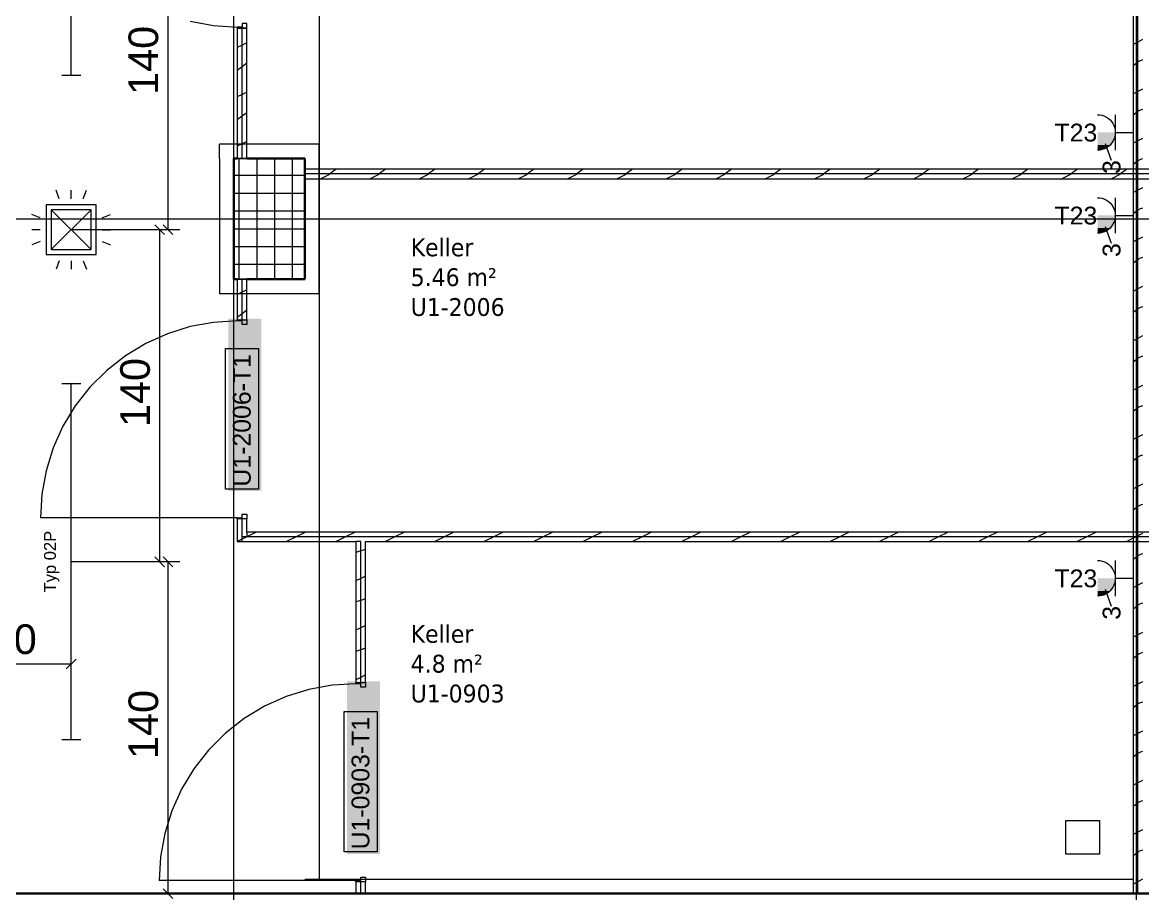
# Model space of a CAD drawing. Extents: x -1132 to 613, y -179 to 712.
# Drawn here: x -120.4 to -26, y 211.6 to 285 of the extents above; entities that cross this region are included whole.
import ezdxf
from ezdxf.lldxf.tags import DXFTag

# ---------------------------------------------------------------- set-up
doc = ezdxf.new("R2010")
doc.units = 0
doc.layers.get('0').update_dxf_attribs({"lineweight": 13})
for name, color, linetype, lineweight in [('A-AREA-____-IDEN', 7, 'Continuous', 5), ('A-DOOR-____-IDEN', 7, 'Continuous', 5), ('A-DOOR-FRAM-MCUT', 7, 'Continuous', 9), ('A-DOOR-OPNG-OTLN', 7, 'Continuous', 9), ('A-FLOR-____-OVHD', 7, 'Strichpunkt - Fein', 9), ('A-WALL-____-MCUT', 7, 'Continuous', 35), ('A-WALL-____-PATT', 7, 'Continuous', 35), ('A-WALL-FNSH-MCUT', 7, 'Continuous', 35), ('S-COLS-____-MCUT', 7, 'Continuous', 35), ('S-COLS-____-OTLN', 7, 'Continuous', 9), ('S-GRID-____-OTLN', 7, 'Continuous', 5)]:
    doc.layers.add(name, color=color, linetype=linetype, lineweight=lineweight)
for name, color, linetype, lineweight, true_color in [('A-DETL-____-OTLN', 5, 'Continuous', 9, 0x0000ff), ('EL01_VVV_Mass', 7, 'Continuous', 13, 0xb2b200), ('EL01_WAN_Kraft', 1, 'Continuous', 13, 0xff0000), ('EL01_WAN_Leuchten', 7, 'Continuous', 13, 0x0080ff), ('EL01_WAN_Leuchtentyp', 7, 'Continuous', 13, 0x0099ff), ('EL01_WAN_Licht', 7, 'Continuous', 13, 0x0080ff)]:
    doc.layers.add(name, color=color, linetype=linetype, lineweight=lineweight, true_color=true_color)
doc.styles.get("Standard").update_dxf_attribs({"font": 'arial.ttf'})
tags = doc.linetypes.add('_Rasterlinie_', pattern=[0.375, 0.2, -0.05, 0.075, -0.05]).pattern_tags.tags
tags[10:11] = [DXFTag(74, 4), DXFTag(75, 0), DXFTag(340, '0'), DXFTag(46, 1.0), DXFTag(50, 0.0), DXFTag(44, 0.0), DXFTag(45, 0.0)]
tags[8:9] = [DXFTag(74, 4), DXFTag(75, 0), DXFTag(340, '0'), DXFTag(46, 1.0), DXFTag(50, 0.0), DXFTag(44, 0.0), DXFTag(45, 0.0)]
tags[6:7] = [DXFTag(74, 4), DXFTag(75, 0), DXFTag(340, '0'), DXFTag(46, 1.0), DXFTag(50, 0.0), DXFTag(44, 0.0), DXFTag(45, 0.0)]
tags[4:5] = [DXFTag(74, 4), DXFTag(75, 0), DXFTag(340, '0'), DXFTag(46, 1.0), DXFTag(50, 0.0), DXFTag(44, 0.0), DXFTag(45, 0.0)]
tags = doc.linetypes.add('_Strichliert - Fein_', pattern=[0.15, 0.1, -0.05]).pattern_tags.tags
tags[6:7] = [DXFTag(74, 4), DXFTag(75, 0), DXFTag(340, '0'), DXFTag(46, 1.0), DXFTag(50, 0.0), DXFTag(44, 0.0), DXFTag(45, 0.0)]
tags[4:5] = [DXFTag(74, 4), DXFTag(75, 0), DXFTag(340, '0'), DXFTag(46, 1.0), DXFTag(50, 0.0), DXFTag(44, 0.0), DXFTag(45, 0.0)]
tags = doc.linetypes.add('Strichpunkt - Fein', pattern=[0.2, 0.1, -0.05, 0, -0.05]).pattern_tags.tags
tags[10:11] = [DXFTag(74, 4), DXFTag(75, 0), DXFTag(340, '0'), DXFTag(46, 1.0), DXFTag(50, 0.0), DXFTag(44, 0.0), DXFTag(45, 0.0)]
tags[8:9] = [DXFTag(74, 4), DXFTag(75, 0), DXFTag(340, '0'), DXFTag(46, 1.0), DXFTag(50, 0.0), DXFTag(44, 0.0), DXFTag(45, 0.0)]
tags[6:7] = [DXFTag(74, 4), DXFTag(75, 0), DXFTag(340, '0'), DXFTag(46, 1.0), DXFTag(50, 0.0), DXFTag(44, 0.0), DXFTag(45, 0.0)]
tags[4:5] = [DXFTag(74, 4), DXFTag(75, 0), DXFTag(340, '0'), DXFTag(46, 1.0), DXFTag(50, 0.0), DXFTag(44, 0.0), DXFTag(45, 0.0)]

# ---------------------------------------------------------------- blocks, each defined once
blk = doc.blocks.new('Referenz-A0UJ2V7QXE', base_point=(-1140.157, -173.774))
at = {"layer": 'A-DETL-____-OTLN', "color": 0, "linetype": '_Strichliert - Fein_', "ltscale": 0.13}
blk.add_line((-103.787, 273.564), (-103.787, 274.764), dxfattribs=at)
at = {"layer": 'A-DOOR-____-IDEN', "color": 0, "linetype": 'Continuous', "ltscale": 0.13}
for p, q in [((-103.278, 245.681), (-103.278, 257.521)), ((-103.278, 257.521), (-100.498, 257.521)), ((-100.498, 257.521), (-100.498, 245.681)), ((-100.498, 245.681), (-103.278, 245.681)), ((-93.278, 215.09), (-93.278, 226.93)), ((-93.278, 226.93), (-90.498, 226.93)), ((-90.498, 226.93), (-90.498, 215.09)), ((-90.498, 215.09), (-93.278, 215.09))]:
    blk.add_line(p, q, dxfattribs=at)
at = {"layer": 'A-DOOR-____-IDEN', "color": 7, "linetype": 'Continuous', "ltscale": 0.13, "true_color": 0xffffff}
for points in [[(-103.034, 245.506), (-100.275, 245.506), (-103.034, 260.045)], [(-100.275, 245.506), (-103.034, 260.045), (-100.275, 260.045)], [(-93.034, 214.915), (-90.275, 214.915), (-93.034, 229.454)], [(-90.275, 214.915), (-93.034, 229.454), (-90.275, 229.454)]]:
    blk.add_solid(points, dxfattribs=at)
at = {"layer": 'A-DOOR-FRAM-MCUT', "color": 0, "linetype": 'Continuous', "ltscale": 0.13}
for p, q in [((-102.287, 284.636), (-102.287, 284.536)), ((-101.887, 284.636), (-102.287, 284.636)), ((-102.287, 284.536), (-101.487, 284.536)), ((-101.487, 284.936), (-101.887, 284.936)), ((-101.887, 284.936), (-101.887, 284.636)), ((-101.487, 284.536), (-101.487, 284.936)), ((-102.287, 259.955), (-101.487, 259.955)), ((-102.287, 259.855), (-102.287, 259.955)), ((-101.887, 259.855), (-102.287, 259.855)), ((-101.887, 259.555), (-101.887, 259.855)), ((-101.487, 259.955), (-101.487, 259.555)), ((-101.487, 259.555), (-101.887, 259.555)), ((-102.287, 243.255), (-101.887, 243.255)), ((-102.287, 243.155), (-102.287, 243.255)), ((-101.487, 243.155), (-102.287, 243.155)), ((-101.887, 243.555), (-101.487, 243.555)), ((-101.887, 243.255), (-101.887, 243.555)), ((-101.487, 243.555), (-101.487, 243.155)), ((-92.287, 229.364), (-91.487, 229.364)), ((-92.287, 229.264), (-92.287, 229.364)), ((-91.887, 229.264), (-92.287, 229.264)), ((-91.887, 228.964), (-91.887, 229.264)), ((-91.487, 228.964), (-91.887, 228.964)), ((-91.487, 229.364), (-91.487, 228.964)), ((-92.287, 212.664), (-91.887, 212.664)), ((-92.287, 212.564), (-92.287, 212.664)), ((-91.487, 212.564), (-92.287, 212.564)), ((-91.887, 212.964), (-91.487, 212.964)), ((-91.887, 212.664), (-91.887, 212.964)), ((-91.487, 212.964), (-91.487, 212.564))]:
    blk.add_line(p, q, dxfattribs=at)
at = {"layer": 'A-DOOR-OPNG-OTLN', "color": 0, "linetype": 'Continuous', "ltscale": 0.13}
for p, q in [((-106.259, 285.119), (-104.288, 284.758)), ((-104.288, 284.758), (-102.287, 284.636)), ((-104.288, 259.734), (-106.259, 259.372)), ((-102.287, 259.855), (-104.288, 259.734)), ((-108.173, 258.776), (-110.001, 257.953)), ((-106.259, 259.372), (-108.173, 258.776)), ((-110.001, 257.953), (-111.717, 256.916)), ((-111.717, 256.916), (-113.295, 255.68)), ((-113.295, 255.68), (-114.712, 254.262)), ((-114.712, 254.262), (-115.948, 252.685)), ((-115.948, 252.685), (-116.985, 250.969)), ((-116.985, 250.969), (-117.808, 249.141)), ((-117.808, 249.141), (-118.404, 247.227)), ((-118.404, 247.227), (-118.766, 245.256)), ((-118.766, 245.256), (-118.887, 243.255)), ((-102.287, 243.255), (-118.887, 243.255)), ((-96.259, 228.781), (-98.173, 228.185)), ((-94.288, 229.143), (-96.259, 228.781)), ((-92.287, 229.264), (-94.288, 229.143)), ((-98.173, 228.185), (-100.001, 227.362)), ((-100.001, 227.362), (-101.717, 226.325)), ((-101.717, 226.325), (-103.295, 225.089)), ((-103.295, 225.089), (-104.712, 223.672)), ((-104.712, 223.672), (-105.948, 222.094)), ((-105.948, 222.094), (-106.985, 220.378)), ((-106.985, 220.378), (-107.808, 218.55)), ((-107.808, 218.55), (-108.404, 216.636)), ((-108.404, 216.636), (-108.766, 214.665)), ((-108.766, 214.665), (-108.887, 212.664)), ((-92.287, 212.664), (-108.887, 212.664))]:
    blk.add_line(p, q, dxfattribs=at)
at = {"layer": 'A-FLOR-____-OVHD', "color": 0, "linetype": 'Strichpunkt - Fein', "ltscale": 0.13}
for p, q in [((-95.387, 357.163), (-95.387, 212.764)), ((-95.387, 274.764), (-103.787, 274.764)), ((-95.387, 262.164), (-95.387, 274.764)), ((-103.787, 273.564), (-103.787, 262.164)), ((-103.787, 262.164), (-95.387, 262.164)), ((-26.787, 212.764), (-96.587, 212.764))]:
    blk.add_line(p, q, dxfattribs=at)
at = {"layer": 'A-WALL-____-MCUT', "color": 0, "linetype": 'Continuous', "lineweight": 9, "ltscale": 0.13}
for p, q in [((-26.387, 211.564), (-26.387, 357.163)), ((-101.887, 273.564), (-101.887, 284.536)), ((-102.287, 273.564), (-101.487, 273.564)), ((52.913, 272.246), (-96.587, 272.246)), ((-101.487, 263.364), (-102.287, 263.364)), ((-101.887, 259.955), (-101.887, 263.364)), ((-101.887, 241.255), (-101.887, 243.155)), ((-101.487, 242.055), (-101.487, 241.655)), ((52.913, 241.655), (-101.887, 241.655)), ((-91.887, 241.255), (-92.287, 241.255)), ((-91.887, 229.364), (-91.887, 241.255)), ((-91.887, 211.564), (-91.887, 212.564))]:
    blk.add_line(p, q, dxfattribs=at)
at = {"layer": 'A-WALL-____-MCUT', "color": 0, "linetype": 'Continuous', "ltscale": 0.35}
for p, q in [((-91.487, 211.564), (-126.287, 211.564)), ((123.113, 211.564), (-91.487, 211.564))]:
    blk.add_line(p, q, dxfattribs=at)
at = {"layer": 'A-WALL-____-PATT', "color": 0, "linetype": 'Continuous', "lineweight": 9, "ltscale": 0.13}
for p, q in [((-101.487, 283.308), (-101.887, 283.108)), ((-26.387, 283.374), (-26.787, 283.174)), ((-25.987, 283.574), (-26.387, 283.374)), ((-101.887, 283.108), (-102.287, 282.908)), ((-101.487, 281.579), (-101.887, 281.279)), ((-26.387, 281.677), (-26.787, 281.377)), ((-26.286, 281.753), (-26.387, 281.677)), ((-25.987, 281.857), (-26.255, 281.768)), ((-101.887, 281.279), (-102.287, 280.979)), ((-101.887, 278.943), (-102.287, 278.743)), ((-101.487, 279.143), (-101.887, 278.943)), ((-26.387, 279.209), (-26.787, 279.009)), ((-25.987, 279.409), (-26.387, 279.209)), ((-26.285, 277.588), (-26.387, 277.512)), ((-25.987, 277.693), (-26.255, 277.603)), ((-101.887, 277.114), (-102.287, 276.814)), ((-101.487, 277.414), (-101.887, 277.114)), ((-26.387, 277.512), (-26.787, 277.212)), ((-101.887, 274.778), (-102.287, 274.578)), ((-101.487, 274.978), (-101.887, 274.778)), ((-26.387, 275.044), (-26.787, 274.844)), ((-25.987, 275.244), (-26.387, 275.044)), ((-26.387, 273.347), (-26.787, 273.047)), ((-26.285, 273.423), (-26.387, 273.347)), ((-25.987, 273.528), (-26.255, 273.439)), ((-94.531, 272.209), (-95.257, 271.846)), ((-94.495, 272.246), (-94.596, 272.17)), ((-93.962, 272.646), (-94.495, 272.246)), ((-90.366, 272.209), (-91.092, 271.846)), ((-90.33, 272.246), (-90.43, 272.17)), ((-89.797, 272.646), (-90.33, 272.246)), ((-86.201, 272.209), (-86.927, 271.846)), ((-86.165, 272.246), (-86.265, 272.171)), ((-85.632, 272.646), (-86.165, 272.246)), ((-82.036, 272.209), (-82.762, 271.846)), ((-82, 272.246), (-82.1, 272.171)), ((-81.467, 272.646), (-82, 272.246)), ((-77.871, 272.209), (-78.598, 271.846)), ((-77.835, 272.246), (-77.934, 272.171)), ((-77.302, 272.646), (-77.835, 272.246)), ((-73.706, 272.209), (-74.433, 271.846)), ((-73.67, 272.246), (-73.769, 272.171)), ((-73.137, 272.646), (-73.67, 272.246)), ((-69.541, 272.209), (-70.268, 271.846)), ((-69.505, 272.246), (-69.604, 272.172)), ((-68.972, 272.646), (-69.505, 272.246)), ((-65.377, 272.209), (-66.103, 271.846)), ((-65.34, 272.246), (-65.438, 272.172)), ((-64.807, 272.646), (-65.34, 272.246)), ((-61.212, 272.209), (-61.938, 271.846)), ((-61.175, 272.246), (-61.273, 272.172)), ((-60.642, 272.646), (-61.175, 272.246)), ((-57.047, 272.209), (-57.773, 271.846)), ((-57.01, 272.246), (-57.108, 272.172)), ((-56.477, 272.646), (-57.01, 272.246)), ((-52.882, 272.209), (-53.608, 271.846)), ((-52.845, 272.246), (-52.943, 272.173)), ((-52.312, 272.646), (-52.845, 272.246)), ((-48.717, 272.209), (-49.443, 271.846)), ((-48.68, 272.246), (-48.777, 272.173)), ((-48.147, 272.646), (-48.68, 272.246)), ((-44.552, 272.209), (-45.278, 271.846)), ((-44.515, 272.246), (-44.612, 272.173)), ((-43.982, 272.646), (-44.515, 272.246)), ((-40.387, 272.209), (-41.113, 271.846)), ((-40.35, 272.246), (-40.447, 272.173)), ((-39.817, 272.646), (-40.35, 272.246)), ((-36.222, 272.209), (-36.948, 271.846)), ((-36.185, 272.246), (-36.281, 272.174)), ((-35.652, 272.646), (-36.185, 272.246)), ((-32.057, 272.209), (-32.784, 271.846)), ((-32.02, 272.246), (-32.116, 272.174)), ((-31.487, 272.646), (-32.02, 272.246)), ((-27.892, 272.209), (-28.619, 271.846)), ((-27.855, 272.246), (-27.951, 272.174)), ((-27.322, 272.646), (-27.855, 272.246)), ((-25.987, 271.079), (-26.387, 270.879)), ((-26.387, 270.879), (-26.787, 270.679)), ((-26.387, 269.182), (-26.787, 268.882)), ((-26.284, 269.259), (-26.387, 269.182)), ((-25.987, 269.363), (-26.254, 269.274)), ((-26.387, 266.714), (-26.787, 266.514)), ((-25.987, 266.914), (-26.387, 266.714)), ((-26.387, 265.017), (-26.787, 264.717)), ((-26.284, 265.094), (-26.387, 265.017)), ((-25.987, 265.198), (-26.254, 265.109)), ((-101.487, 262.483), (-101.887, 262.283)), ((-26.387, 262.549), (-26.787, 262.349)), ((-25.987, 262.749), (-26.387, 262.549)), ((-101.887, 262.283), (-102.287, 262.083)), ((-101.487, 260.754), (-101.887, 260.454)), ((-26.387, 260.852), (-26.787, 260.552)), ((-26.283, 260.93), (-26.387, 260.852)), ((-25.987, 261.034), (-26.254, 260.945)), ((-101.887, 260.454), (-102.287, 260.154)), ((-26.387, 258.384), (-26.787, 258.184)), ((-25.987, 258.584), (-26.387, 258.384)), ((-25.987, 256.869), (-26.254, 256.78)), ((-26.387, 256.687), (-26.787, 256.387)), ((-26.283, 256.765), (-26.387, 256.687)), ((-26.387, 254.219), (-26.787, 254.019)), ((-25.987, 254.419), (-26.387, 254.219)), ((-26.387, 252.522), (-26.787, 252.222)), ((-26.282, 252.6), (-26.387, 252.522)), ((-25.987, 252.704), (-26.254, 252.615)), ((-25.987, 250.255), (-26.387, 250.055)), ((-26.387, 250.055), (-26.787, 249.855)), ((-26.387, 248.357), (-26.787, 248.057)), ((-26.282, 248.436), (-26.387, 248.357)), ((-25.987, 248.54), (-26.253, 248.451)), ((-26.387, 245.89), (-26.787, 245.69)), ((-25.987, 246.09), (-26.387, 245.89)), ((-26.387, 244.192), (-26.787, 243.892)), ((-26.281, 244.271), (-26.387, 244.192)), ((-25.987, 244.375), (-26.253, 244.286)), ((-100.695, 242.055), (-101.487, 241.659)), ((-96.53, 242.055), (-97.33, 241.655)), ((-92.366, 242.055), (-93.166, 241.655)), ((-88.201, 242.055), (-89.001, 241.655)), ((-84.036, 242.055), (-84.836, 241.655)), ((-79.871, 242.055), (-80.671, 241.655)), ((-75.706, 242.055), (-76.506, 241.655)), ((-71.541, 242.055), (-72.341, 241.655)), ((-67.376, 242.055), (-68.176, 241.655)), ((-63.211, 242.055), (-64.011, 241.655)), ((-59.046, 242.055), (-59.846, 241.655)), ((-54.881, 242.055), (-55.681, 241.655)), ((-50.716, 242.055), (-51.516, 241.655)), ((-46.552, 242.055), (-47.352, 241.655)), ((-42.387, 242.055), (-43.187, 241.655)), ((-38.222, 242.055), (-39.022, 241.655)), ((-34.057, 242.055), (-34.857, 241.655)), ((-29.892, 242.055), (-30.692, 241.655)), ((-26.387, 241.725), (-26.787, 241.525)), ((-25.987, 241.925), (-26.387, 241.725)), ((-101.887, 241.459), (-102.287, 241.259)), ((-101.495, 241.655), (-101.887, 241.459)), ((-101.487, 241.659), (-101.495, 241.655)), ((-97.33, 241.655), (-98.13, 241.255)), ((-93.166, 241.655), (-93.966, 241.255)), ((-89.001, 241.655), (-89.801, 241.255)), ((-84.836, 241.655), (-85.636, 241.255)), ((-80.671, 241.655), (-81.471, 241.255)), ((-76.506, 241.655), (-77.306, 241.255)), ((-72.341, 241.655), (-73.141, 241.255)), ((-68.176, 241.655), (-68.976, 241.255)), ((-64.011, 241.655), (-64.811, 241.255)), ((-59.846, 241.655), (-60.646, 241.255)), ((-55.681, 241.655), (-56.481, 241.255)), ((-51.516, 241.655), (-52.316, 241.255)), ((-47.352, 241.655), (-48.152, 241.255)), ((-43.187, 241.655), (-43.987, 241.255)), ((-39.022, 241.655), (-39.822, 241.255)), ((-34.857, 241.655), (-35.657, 241.255)), ((-30.692, 241.655), (-31.492, 241.255)), ((-26.787, 241.525), (-27.327, 241.255)), ((-91.887, 240.455), (-92.287, 240.322)), ((-91.487, 240.589), (-91.887, 240.455)), ((-26.387, 240.027), (-26.787, 239.727)), ((-26.281, 240.106), (-26.387, 240.027)), ((-25.987, 240.21), (-26.253, 240.121)), ((-91.887, 238.129), (-92.287, 237.929)), ((-91.487, 238.329), (-91.887, 238.129)), ((-26.387, 237.56), (-26.787, 237.36)), ((-25.987, 237.76), (-26.387, 237.56)), ((-91.887, 236.291), (-92.287, 236.157)), ((-91.487, 236.424), (-91.887, 236.291)), ((-25.987, 236.045), (-26.253, 235.957)), ((-26.387, 235.862), (-26.787, 235.562)), ((-26.28, 235.942), (-26.387, 235.862)), ((-91.487, 234.164), (-91.887, 233.964)), ((-91.887, 233.964), (-92.287, 233.764)), ((-26.387, 233.395), (-26.787, 233.195)), ((-25.987, 233.595), (-26.387, 233.395)), ((-91.487, 232.259), (-91.887, 232.126)), ((-91.887, 232.126), (-92.287, 231.992)), ((-26.387, 231.697), (-26.787, 231.397)), ((-26.28, 231.777), (-26.387, 231.697)), ((-25.987, 231.881), (-26.253, 231.792)), ((-91.887, 229.799), (-92.287, 229.599)), ((-91.487, 229.999), (-91.887, 229.799)), ((-25.987, 229.43), (-26.387, 229.23)), ((-26.387, 229.23), (-26.787, 229.03)), ((-26.279, 227.612), (-26.387, 227.532)), ((-25.987, 227.716), (-26.252, 227.627)), ((-26.387, 227.532), (-26.787, 227.232)), ((-26.387, 225.065), (-26.787, 224.865)), ((-25.987, 225.265), (-26.387, 225.065)), ((-26.387, 223.367), (-26.787, 223.067)), ((-26.279, 223.448), (-26.387, 223.367)), ((-25.987, 223.551), (-26.252, 223.463)), ((-25.987, 221.1), (-26.387, 220.9)), ((-26.387, 220.9), (-26.787, 220.7)), ((-26.387, 219.202), (-26.787, 218.902)), ((-26.278, 219.283), (-26.387, 219.202)), ((-25.987, 219.387), (-26.252, 219.298)), ((-26.387, 216.735), (-26.787, 216.535)), ((-25.987, 216.935), (-26.387, 216.735)), ((-26.387, 215.037), (-26.787, 214.737)), ((-26.278, 215.119), (-26.387, 215.037)), ((-25.987, 215.222), (-26.252, 215.133)), ((-26.387, 212.57), (-26.787, 212.37)), ((-25.987, 212.77), (-26.387, 212.57))]:
    blk.add_line(p, q, dxfattribs=at)
at = {"layer": 'A-WALL-FNSH-MCUT', "color": 0, "linetype": 'Continuous', "lineweight": 9, "ltscale": 0.13}
for p, q in [((-26.787, 357.163), (-26.787, 211.564)), ((-102.287, 284.536), (-102.287, 273.564)), ((-101.487, 284.536), (-102.287, 284.536)), ((-101.487, 273.564), (-101.487, 284.536)), ((52.913, 272.646), (-96.587, 272.646)), ((-96.587, 272.646), (-96.587, 271.846)), ((-96.587, 271.846), (52.913, 271.846)), ((-102.287, 263.364), (-102.287, 259.955)), ((-101.487, 259.955), (-101.487, 263.364)), ((-102.287, 259.955), (-101.487, 259.955)), ((-102.287, 243.155), (-102.287, 241.255)), ((-101.487, 243.155), (-102.287, 243.155)), ((-101.487, 242.055), (-101.487, 243.155)), ((52.913, 242.055), (-101.487, 242.055)), ((-102.287, 241.255), (-92.287, 241.255)), ((-92.287, 241.255), (-92.287, 229.364)), ((-91.487, 241.255), (52.913, 241.255)), ((-91.487, 229.364), (-91.487, 241.255)), ((-92.287, 229.364), (-91.487, 229.364)), ((-92.287, 212.564), (-92.287, 211.564)), ((-91.487, 212.564), (-92.287, 212.564)), ((-91.487, 211.564), (-91.487, 212.564))]:
    blk.add_line(p, q, dxfattribs=at)
at = {"layer": 'S-COLS-____-MCUT', "color": 0, "linetype": 'Continuous', "ltscale": 0.35}
for p, q in [((-102.287, 273.564), (-102.587, 273.564)), ((-102.587, 273.564), (-102.587, 263.364)), ((-96.587, 273.564), (-101.487, 273.564)), ((-96.587, 263.364), (-96.587, 273.564)), ((-102.587, 263.364), (-102.287, 263.364)), ((-101.487, 263.364), (-96.587, 263.364))]:
    blk.add_line(p, q, dxfattribs=at)
at = {"layer": 'S-COLS-____-OTLN', "color": 0, "linetype": 'Continuous', "ltscale": 0.13}
for p, q in [((-101.887, 273.564), (-102.287, 273.564)), ((-102.126, 263.364), (-102.126, 273.564)), ((-101.487, 273.564), (-101.887, 273.564)), ((-100.626, 263.364), (-100.626, 273.564)), ((-99.126, 263.364), (-99.126, 273.564)), ((-97.626, 263.364), (-97.626, 273.564)), ((-102.587, 272.133), (-96.587, 272.133)), ((-102.587, 270.633), (-96.587, 270.633)), ((-102.587, 269.133), (-96.587, 269.133)), ((-102.587, 267.633), (-96.587, 267.633)), ((-102.587, 266.133), (-96.587, 266.133)), ((-102.587, 264.633), (-96.587, 264.633)), ((-102.287, 263.364), (-101.887, 263.364)), ((-101.887, 263.364), (-101.487, 263.364))]:
    blk.add_line(p, q, dxfattribs=at)
at = {"layer": 'S-GRID-____-OTLN', "color": 0, "linetype": '_Rasterlinie_', "ltscale": 0.13}
for p, q in [((-102.587, 173.564), (-102.587, 357.163)), ((-26.487, 173.564), (-26.487, 357.163)), ((-164.287, 268.464), (174.71, 268.464))]:
    blk.add_line(p, q, dxfattribs=at)
at = {"layer": 'A-AREA-____-IDEN', "color": 0, "linetype": 'Continuous', "ltscale": 0.13, "char_height": 1.5, "attachment_point": 1}
for s, insert in [('{\\W0.9;\\fVerdana;Keller}', (-87.674, 266.806)), ('{\\W0.9;\\fVerdana;5.46 m²}', (-87.674, 264.293)), ('{\\W0.9;\\fVerdana;U1-2006}', (-87.674, 261.779)), ('{\\W0.9;\\fVerdana;Keller}', (-87.674, 234.215)), ('{\\W0.9;\\fVerdana;4.8 m²}', (-87.674, 231.702)), ('{\\W0.9;\\fVerdana;U1-0903}', (-87.674, 229.188))]:
    blk.add_mtext(s, dxfattribs=dict(at, insert=insert))
at = {"layer": 'A-DOOR-____-IDEN', "color": 0, "linetype": 'Continuous', "ltscale": 0.13, "char_height": 1.5, "attachment_point": 1, "rotation": 90}
for s, insert in [('{\\fArial;U1-2006-T1}', (-102.659, 245.881)), ('{\\fArial;U1-0903-T1}', (-92.659, 215.29))]:
    blk.add_mtext(s, dxfattribs=dict(at, insert=insert))
blk = doc.blocks.new('Maß-A0UJ2VAKXE', base_point=(-126.698, 211.564))
at = {"color": 0, "lineweight": -2}
for p, q in [((-116.285, 229.933), (-116.285, 239.537)), ((-125.871, 231.346), (-126.698, 230.519)), ((-126.285, 231.933), (-126.285, 211.564)), ((-115.871, 231.346), (-116.698, 230.519)), ((-126.285, 230.933), (-116.285, 230.933))]:
    blk.add_line(p, q, dxfattribs=at)
at = {"color": 0, "lineweight": -2, "insert": (-123.071, 234.266), "char_height": 2.5, "attachment_point": 1}
blk.add_mtext('{\\fArial;50}', dxfattribs=at)
blk = doc.blocks.new('Steckdose T23_ AP_ 3-fach-A0UJ2VB8XE', base_point=(-33.417, 265.246))
at = {"color": 0, "lineweight": -2}
for p, q in [((-29.785, 270.246), (-29.589, 270.233)), ((-29.589, 270.233), (-29.397, 270.194)), ((-29.397, 270.194), (-29.211, 270.131)), ((-29.211, 270.131), (-29.035, 270.045)), ((-29.035, 270.045), (-28.872, 269.936)), ((-28.285, 270.246), (-28.285, 267.246)), ((-28.872, 269.936), (-28.724, 269.806)), ((-28.724, 269.806), (-28.595, 269.659)), ((-28.595, 269.659), (-28.486, 269.496)), ((-28.486, 269.496), (-28.399, 269.32)), ((-28.399, 269.32), (-28.336, 269.134)), ((-28.336, 269.134), (-28.298, 268.941)), ((-28.399, 268.172), (-28.486, 267.996)), ((-28.336, 268.357), (-28.399, 268.172)), ((-28.298, 268.55), (-28.336, 268.357)), ((-28.298, 268.941), (-28.285, 268.746)), ((-28.285, 268.746), (-28.298, 268.55)), ((-28.285, 268.746), (-26.785, 268.746)), ((-29.589, 267.258), (-29.785, 267.246)), ((-29.397, 267.297), (-29.589, 267.258)), ((-29.211, 267.36), (-29.397, 267.297)), ((-29.035, 267.447), (-29.211, 267.36)), ((-29.138, 267.819), (-28.63, 266.403)), ((-28.872, 267.556), (-29.035, 267.447)), ((-28.724, 267.685), (-28.872, 267.556)), ((-28.595, 267.832), (-28.724, 267.685)), ((-28.486, 267.996), (-28.595, 267.832))]:
    blk.add_line(p, q, dxfattribs=at)
for points in [[(-28.336, 268.357), (-29.785, 268.357), (-28.285, 268.746)], [(-29.785, 268.357), (-28.285, 268.746), (-29.785, 268.746)], [(-28.486, 267.996), (-29.785, 267.996), (-28.336, 268.357)], [(-29.785, 267.996), (-28.336, 268.357), (-29.785, 268.357)], [(-28.724, 267.685), (-29.785, 267.685), (-28.486, 267.996)], [(-29.785, 267.685), (-28.486, 267.996), (-29.785, 267.996)], [(-29.035, 267.447), (-29.785, 267.447), (-28.724, 267.685)], [(-29.785, 267.447), (-28.724, 267.685), (-29.785, 267.685)], [(-29.397, 267.297), (-29.785, 267.297), (-29.035, 267.447)], [(-29.785, 267.297), (-29.035, 267.447), (-29.785, 267.447)], [(-29.785, 267.246), (-29.397, 267.297), (-29.785, 267.297)]]:
    blk.add_solid(points, dxfattribs=at)
at = {"color": 0, "lineweight": -2, "insert": (-33.417, 269.487), "char_height": 1.5, "attachment_point": 1}
blk.add_mtext('{\\fArial;T23}', dxfattribs=at)
at = {"color": 0, "lineweight": -2, "insert": (-29.354, 265.246), "char_height": 1.5, "attachment_point": 1, "rotation": 90}
blk.add_mtext('{\\fArial;3}', dxfattribs=at)
blk = doc.blocks.new('Steckdose T23_ AP_ 3-fach-A0UJ2VEMXE', base_point=(-33.417, 272.246))
at = {"color": 0, "lineweight": -2}
for p, q in [((-29.785, 277.246), (-29.589, 277.233)), ((-29.589, 277.233), (-29.397, 277.194)), ((-29.397, 277.194), (-29.211, 277.131)), ((-29.211, 277.131), (-29.035, 277.045)), ((-29.035, 277.045), (-28.872, 276.936)), ((-28.872, 276.936), (-28.724, 276.806)), ((-28.724, 276.806), (-28.595, 276.659)), ((-28.595, 276.659), (-28.486, 276.496)), ((-28.285, 277.246), (-28.285, 274.246)), ((-28.486, 276.496), (-28.399, 276.32)), ((-28.399, 276.32), (-28.336, 276.134)), ((-28.336, 276.134), (-28.298, 275.941)), ((-28.298, 275.941), (-28.285, 275.746)), ((-28.285, 275.746), (-28.298, 275.55)), ((-28.285, 275.746), (-26.785, 275.746)), ((-29.138, 274.819), (-28.63, 273.403)), ((-28.595, 274.832), (-28.724, 274.685)), ((-28.486, 274.996), (-28.595, 274.832)), ((-28.399, 275.172), (-28.486, 274.996)), ((-28.336, 275.357), (-28.399, 275.172)), ((-28.298, 275.55), (-28.336, 275.357)), ((-29.589, 274.258), (-29.785, 274.246)), ((-29.397, 274.297), (-29.589, 274.258)), ((-29.211, 274.36), (-29.397, 274.297)), ((-29.035, 274.447), (-29.211, 274.36)), ((-28.872, 274.556), (-29.035, 274.447)), ((-28.724, 274.685), (-28.872, 274.556))]:
    blk.add_line(p, q, dxfattribs=at)
for points in [[(-28.336, 275.357), (-29.785, 275.357), (-28.285, 275.746)], [(-29.785, 275.357), (-28.285, 275.746), (-29.785, 275.746)], [(-28.486, 274.996), (-29.785, 274.996), (-28.336, 275.357)], [(-29.785, 274.996), (-28.336, 275.357), (-29.785, 275.357)], [(-28.724, 274.685), (-29.785, 274.685), (-28.486, 274.996)], [(-29.785, 274.685), (-28.486, 274.996), (-29.785, 274.996)], [(-29.035, 274.447), (-29.785, 274.447), (-28.724, 274.685)], [(-29.785, 274.447), (-28.724, 274.685), (-29.785, 274.685)], [(-29.397, 274.297), (-29.785, 274.297), (-29.035, 274.447)], [(-29.785, 274.297), (-29.035, 274.447), (-29.785, 274.447)], [(-29.785, 274.246), (-29.397, 274.297), (-29.785, 274.297)]]:
    blk.add_solid(points, dxfattribs=at)
at = {"color": 0, "lineweight": -2, "insert": (-33.417, 276.487), "char_height": 1.5, "attachment_point": 1}
blk.add_mtext('{\\fArial;T23}', dxfattribs=at)
at = {"color": 0, "lineweight": -2, "insert": (-29.354, 272.246), "char_height": 1.5, "attachment_point": 1, "rotation": 90}
blk.add_mtext('{\\fArial;3}', dxfattribs=at)
blk = doc.blocks.new('Bodendose (multi) UP-A0UJ2VFUXE', base_point=(-32.465, 214.894))
at = {"color": 0, "lineweight": -2}
for p, q in [((-32.465, 217.734), (-29.625, 217.734)), ((-32.465, 214.894), (-32.465, 217.734)), ((-29.625, 217.734), (-29.625, 214.894)), ((-29.625, 214.894), (-32.465, 214.894))]:
    blk.add_line(p, q, dxfattribs=at)
blk = doc.blocks.new('Steckdose T23_ AP_ 3-fach-A0UJ2VG2XE', base_point=(-33.417, 234.655))
at = {"color": 0, "lineweight": -2}
for p, q in [((-29.785, 239.655), (-29.589, 239.642)), ((-29.589, 239.642), (-29.397, 239.604)), ((-29.397, 239.604), (-29.211, 239.54)), ((-29.211, 239.54), (-29.035, 239.454)), ((-29.035, 239.454), (-28.872, 239.345)), ((-28.872, 239.345), (-28.724, 239.215)), ((-28.724, 239.215), (-28.595, 239.068)), ((-28.595, 239.068), (-28.486, 238.905)), ((-28.486, 238.905), (-28.399, 238.729)), ((-28.285, 239.655), (-28.285, 236.655)), ((-28.399, 238.729), (-28.336, 238.543)), ((-28.336, 238.543), (-28.298, 238.35)), ((-28.298, 237.959), (-28.336, 237.766)), ((-28.298, 238.35), (-28.285, 238.155)), ((-28.285, 238.155), (-28.298, 237.959)), ((-28.285, 238.155), (-26.785, 238.155)), ((-29.138, 237.229), (-28.63, 235.812)), ((-28.724, 237.094), (-28.872, 236.965)), ((-28.595, 237.242), (-28.724, 237.094)), ((-28.486, 237.405), (-28.595, 237.242)), ((-28.399, 237.581), (-28.486, 237.405)), ((-28.336, 237.766), (-28.399, 237.581)), ((-29.589, 236.667), (-29.785, 236.655)), ((-29.397, 236.706), (-29.589, 236.667)), ((-29.211, 236.769), (-29.397, 236.706)), ((-29.035, 236.856), (-29.211, 236.769)), ((-28.872, 236.965), (-29.035, 236.856))]:
    blk.add_line(p, q, dxfattribs=at)
for points in [[(-28.336, 237.766), (-29.785, 237.766), (-28.285, 238.155)], [(-29.785, 237.766), (-28.285, 238.155), (-29.785, 238.155)], [(-28.486, 237.405), (-29.785, 237.405), (-28.336, 237.766)], [(-29.785, 237.405), (-28.336, 237.766), (-29.785, 237.766)], [(-28.724, 237.094), (-29.785, 237.094), (-28.486, 237.405)], [(-29.785, 237.094), (-28.486, 237.405), (-29.785, 237.405)], [(-29.035, 236.856), (-29.785, 236.856), (-28.724, 237.094)], [(-29.785, 236.856), (-28.724, 237.094), (-29.785, 237.094)], [(-29.397, 236.706), (-29.785, 236.706), (-29.035, 236.856)], [(-29.785, 236.706), (-29.035, 236.856), (-29.785, 236.856)], [(-29.785, 236.655), (-29.397, 236.706), (-29.785, 236.706)]]:
    blk.add_solid(points, dxfattribs=at)
at = {"color": 0, "lineweight": -2, "insert": (-33.417, 238.896), "char_height": 1.5, "attachment_point": 1}
blk.add_mtext('{\\fArial;T23}', dxfattribs=at)
at = {"color": 0, "lineweight": -2, "insert": (-29.354, 234.655), "char_height": 1.5, "attachment_point": 1, "rotation": 90}
blk.add_mtext('{\\fArial;3}', dxfattribs=at)
blk = doc.blocks.new('Maß-A0UJ2VHQXE', base_point=(-116.285, 239.123))
at = {"color": 0, "lineweight": -2}
for p, q in [((-107.826, 267.545), (-116.285, 267.545)), ((-109.24, 267.959), (-108.413, 267.131)), ((-108.826, 239.537), (-108.826, 267.545)), ((-109.24, 239.95), (-108.413, 239.123)), ((-107.826, 239.537), (-116.285, 239.537))]:
    blk.add_line(p, q, dxfattribs=at)
at = {"color": 0, "lineweight": -2, "insert": (-112.16, 250.902), "char_height": 2.5, "attachment_point": 1, "rotation": 90}
blk.add_mtext('{\\fArial;140}', dxfattribs=at)
blk = doc.blocks.new('Bewegungsmelder UP-A0UJ2VMMXE', base_point=(-119.607, 264.223))
at = {"color": 0, "lineweight": -2}
for p, q in [((-117.289, 270.159), (-117.56, 270.867)), ((-116.285, 270.159), (-116.285, 270.867)), ((-115.281, 270.159), (-115.009, 270.867)), ((-118.385, 269.645), (-118.385, 265.445)), ((-114.185, 269.645), (-118.385, 269.645)), ((-117.965, 269.225), (-117.965, 265.865)), ((-114.605, 269.225), (-117.965, 269.225)), ((-114.605, 265.865), (-117.965, 269.225)), ((-117.965, 265.865), (-114.605, 269.225)), ((-114.605, 265.865), (-114.605, 269.225)), ((-114.185, 265.445), (-114.185, 269.645)), ((-118.899, 268.549), (-119.607, 268.821)), ((-113.67, 268.549), (-112.962, 268.821)), ((-118.899, 267.545), (-119.607, 267.545)), ((-113.67, 267.545), (-112.962, 267.545)), ((-118.899, 266.541), (-119.607, 266.269)), ((-113.67, 266.541), (-112.962, 266.269)), ((-118.385, 265.445), (-114.185, 265.445)), ((-117.965, 265.865), (-114.605, 265.865)), ((-117.289, 264.931), (-117.56, 264.223)), ((-116.285, 264.931), (-116.285, 264.223)), ((-115.281, 264.931), (-115.009, 264.223))]:
    blk.add_line(p, q, dxfattribs=at)
blk = doc.blocks.new('Maß-A0UJ2VMOXE', base_point=(-116.285, 267.131))
at = {"color": 0, "lineweight": -2}
for p, q in [((-107.126, 295.553), (-116.285, 295.553)), ((-108.54, 295.967), (-107.713, 295.14)), ((-108.126, 267.545), (-108.126, 295.553)), ((-107.126, 267.545), (-116.285, 267.545)), ((-108.54, 267.959), (-107.713, 267.131))]:
    blk.add_line(p, q, dxfattribs=at)
at = {"color": 0, "lineweight": -2, "insert": (-111.46, 278.91), "char_height": 2.5, "attachment_point": 1, "rotation": 90}
blk.add_mtext('{\\fArial;140}', dxfattribs=at)
blk = doc.blocks.new('Maß-A0UJ2VO0XE', base_point=(-126.285, 211.15))
at = {"color": 0, "lineweight": -2}
for p, q in [((-108.54, 239.95), (-107.713, 239.123)), ((-107.126, 239.537), (-116.285, 239.537)), ((-108.126, 211.564), (-108.126, 239.537)), ((-107.126, 211.564), (-126.285, 211.564)), ((-108.54, 211.977), (-107.713, 211.15))]:
    blk.add_line(p, q, dxfattribs=at)
at = {"color": 0, "lineweight": -2, "insert": (-111.46, 222.911), "char_height": 2.5, "attachment_point": 1, "rotation": 90}
blk.add_mtext('{\\fArial;140}', dxfattribs=at)
blk = doc.blocks.new('LED-Langfeldleuchte 37W-A0UJ2VQWXE', base_point=(-117.085, 224.537))
at = {"color": 0, "lineweight": -2}
for p, q in [((-115.485, 254.537), (-117.085, 254.537)), ((-116.285, 224.537), (-116.285, 254.537)), ((-115.485, 224.537), (-117.085, 224.537))]:
    blk.add_line(p, q, dxfattribs=at)
blk = doc.blocks.new('Bemerkung 1-A0UJ2VQYXE', base_point=(-118.579, 236.955))
at = {"color": 0, "lineweight": -2, "insert": (-118.579, 236.955), "char_height": 1, "attachment_point": 1, "rotation": 90}
blk.add_mtext('{\\fArial;Typ 02P}', dxfattribs=at)
blk = doc.blocks.new('LED-Langfeldleuchte 37W-A0UJ2VRAXE', base_point=(-117.085, 280.553))
at = {"color": 0, "lineweight": -2}
for p, q in [((-115.485, 310.553), (-117.085, 310.553)), ((-116.285, 280.553), (-116.285, 310.553)), ((-115.485, 280.553), (-117.085, 280.553))]:
    blk.add_line(p, q, dxfattribs=at)

msp = doc.modelspace()

# ---------------------------------------------------------------- block references
at = {"color": 9, "lineweight": 25, "ltscale": 0.25, "true_color": 0xc0c0c0}
msp.add_blockref('Referenz-A0UJ2V7QXE', (-1140.157, -173.774), dxfattribs=at)
at = {"layer": 'EL01_VVV_Mass', "linetype": 'Continuous', "ltscale": 0.13}
for name, p in [('Maß-A0UJ2VMOXE', (-116.285, 267.131)), ('Maß-A0UJ2VHQXE', (-116.285, 239.123)), ('Maß-A0UJ2VO0XE', (-126.285, 211.15)), ('Maß-A0UJ2VAKXE', (-126.698, 211.564))]:
    msp.add_blockref(name, p, dxfattribs=at)
at = {"layer": 'EL01_WAN_Kraft', "color": 1, "linetype": 'Continuous', "ltscale": 0.13, "true_color": 0xff0000}
for name, p in [('Steckdose T23_ AP_ 3-fach-A0UJ2VEMXE', (-33.417, 272.246)), ('Steckdose T23_ AP_ 3-fach-A0UJ2VB8XE', (-33.417, 265.246)), ('Steckdose T23_ AP_ 3-fach-A0UJ2VG2XE', (-33.417, 234.655)), ('Bodendose (multi) UP-A0UJ2VFUXE', (-32.465, 214.894))]:
    msp.add_blockref(name, p, dxfattribs=at)
at = {"layer": 'EL01_WAN_Leuchten', "ltscale": 0.13}
for name, p in [('LED-Langfeldleuchte 37W-A0UJ2VRAXE', (-117.085, 280.553)), ('LED-Langfeldleuchte 37W-A0UJ2VQWXE', (-117.085, 224.537))]:
    msp.add_blockref(name, p, dxfattribs=at)
at = {"layer": 'EL01_WAN_Leuchtentyp', "ltscale": 0.13}
msp.add_blockref('Bemerkung 1-A0UJ2VQYXE', (-118.579, 236.955), dxfattribs=at)
at = {"layer": 'EL01_WAN_Licht', "linetype": 'Continuous', "ltscale": 0.13}
msp.add_blockref('Bewegungsmelder UP-A0UJ2VMMXE', (-119.607, 264.223), dxfattribs=at)

doc.saveas('drawing.dxf')
